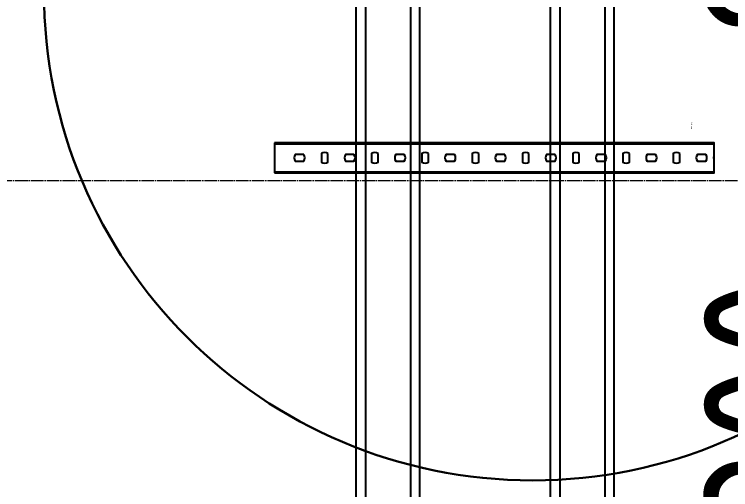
# Model space of a CAD drawing. Header units: millimetres. Extents: x -42533 to 645315, y 3457 to 82611.
# Drawn here: x 73058 to 74198, y 68528 to 69285 of the extents above; entities that cross this region are included whole.
import ezdxf
from ezdxf.enums import TextEntityAlignment as Align

# ---------------------------------------------------------------- set-up
doc = ezdxf.new("R2018")
doc.units = ezdxf.units.MM
doc.linetypes.add('ADSK_Линия сетки', pattern=[25, 20, -2.5, 0, -2.5])
for name, color, linetype in [('00_00_потолок_Панели из стали', 7, 'Continuous'), ('ЭОМ_Лотки авар.', 1, 'Continuous'), ('ЭОМ_Лотки рабочие', 5, 'Continuous')]:
    doc.layers.add(name, color=color, linetype=linetype)
doc.layers.add('Оси', color=253, linetype='Continuous', lineweight=9)
doc.layers.add('ШТРИХОВКА', color=252, linetype='Continuous', lineweight=15)
doc.styles.get("Standard").update_dxf_attribs({"font": 'arial.ttf'})
doc.styles.add('М2', font='isocpeur.ttf', dxfattribs={"width": 0.8})
doc.dimstyles.new('М2-100', dxfattribs={"dimtxt": 250, "dimasz": 100, "dimexe": 50, "dimexo": 50, "dimgap": 50, "dimtad": 1, "dimdec": 0, "dimzin": 1, "dimtxsty": 'М2', "dimblk": 'ARCHTICK', "dimcen": 2.5, "dimdle": 50, "dimclre": 256, "dimclrt": 256, "dimadec": 0, "dimazin": 0, "dimtfac": 1, "dimtdec": 0, "dimtix": 1, "dimtmove": 1, "dimatfit": 3, "dimldrblk": 'NONE', "dimfxl": 1, "dimtolj": 1, "dimlwd": 9, "dimlwe": 9, "dimarcsym": 1})

# ---------------------------------------------------------------- blocks, each defined once
blk = doc.blocks.new('1 этаж')
at = {"layer": 'Оси', "color": 8, "linetype": 'ADSK_Линия сетки'}
blk.add_line((-9557.528, 36733.902), (56672.201, 36733.902), dxfattribs=at)
blk = doc.blocks.new('*U383')
at = {"color": 0, "linetype": 'Continuous', "lineweight": 25}
for p, q in [((-35.8, -4366.6), (-35.8, -5)), ((35.8, -4366.6), (35.8, -5))]:
    blk.add_line(p, q, dxfattribs=at)
blk.add_lwpolyline([(50.8, -4366.6), (50.8, 0), (-50.8, 0), (-50.8, -4366.6)], close=True, dxfattribs=at)
at = {"color": 0, "flags": 9}
for tag, p in [('НАИМЕНОВАНИЕ', (-59.1, -7)), ('АРТИКУЛ', (-59.7, -11.8)), ('ПРИМЕЧАНИЕ', (-58.8, -17.3))]:
    blk.add_attdef(tag, text='', height=2.5, dxfattribs=at).set_placement(p, align=Align.TOP_LEFT)
at = {"color": 0, "lineweight": 30, "flags": 104}
for tag, p in [('ВЫСОТА', (-59.6, -20.9)), ('ТОЛЩИНА', (-59, -31)), ('ШИРИНА', (-58.9, -25.1)), ('ДЛИНА', (-59.5, -36.1))]:
    blk.add_attdef(tag, text='', height=2.5, dxfattribs=at).set_placement(p, align=Align.TOP_LEFT)
blk = doc.blocks.new('*U384')
at = {"color": 0, "linetype": 'Continuous', "lineweight": 25}
for p, q in [((-35.8, -3781.9), (-35.8, -5)), ((35.8, -3781.9), (35.8, -5))]:
    blk.add_line(p, q, dxfattribs=at)
blk.add_lwpolyline([(50.8, -3781.9), (50.8, 0), (-50.8, 0), (-50.8, -3781.9)], close=True, dxfattribs=at)
at = {"color": 0, "flags": 9}
for tag, p in [('НАИМЕНОВАНИЕ', (-59.1, -7)), ('АРТИКУЛ', (-59.7, -11.8)), ('ПРИМЕЧАНИЕ', (-58.8, -17.3))]:
    blk.add_attdef(tag, text='', height=2.5, dxfattribs=at).set_placement(p, align=Align.TOP_LEFT)
at = {"color": 0, "lineweight": 30, "flags": 104}
for tag, p in [('ВЫСОТА', (-59.6, -20.9)), ('ТОЛЩИНА', (-59, -31)), ('ШИРИНА', (-58.9, -25.1)), ('ДЛИНА', (-59.5, -36.1))]:
    blk.add_attdef(tag, text='', height=2.5, dxfattribs=at).set_placement(p, align=Align.TOP_LEFT)
blk = doc.blocks.new('*U45')
at = {"color": 0, "linetype": 'ByBlock', "lineweight": -2}
for points in [[(24, -700), (24, 0), (-24, 0), (-24, -700)], [(-22.5, -700), (-22.5, 0)], [(22.5, -700), (22.5, 0)], [(-24, -700), (24, -700)]]:
    blk.add_lwpolyline(points, dxfattribs=at)
at = {"color": 254, "transparency": 33554483}
blk.add_lwpolyline([(0, 0.7), (0, -2.2)], dxfattribs=at)
at = {"color": 0, "linetype": 'ByBlock', "lineweight": -2}
for points in [[(-5.2, -13.3), (-5.2, -26.7, 0.345739), (5.2, -26.7), (5.2, -13.3, 0.345739)], [(-6.7, -54.8, 0.345739), (-6.7, -65.2), (6.7, -65.2, 0.345739), (6.7, -54.8)], [(-5.2, -93.3), (-5.2, -106.7, 0.345739), (5.2, -106.7), (5.2, -93.3, 0.345739)], [(-6.7, -134.8, 0.345739), (-6.7, -145.2), (6.7, -145.2, 0.345739), (6.7, -134.8)], [(-5.2, -173.3), (-5.2, -186.7, 0.345739), (5.2, -186.7), (5.2, -173.3, 0.345739)], [(-6.7, -214.8, 0.345739), (-6.7, -225.2), (6.7, -225.2, 0.345739), (6.7, -214.8)], [(-5.2, -253.3), (-5.2, -266.7, 0.345739), (5.2, -266.7), (5.2, -253.3, 0.345739)], [(-6.7, -294.8, 0.345739), (-6.7, -305.2), (6.7, -305.2, 0.345739), (6.7, -294.8)], [(-5.2, -333.3), (-5.2, -346.7, 0.345739), (5.2, -346.7), (5.2, -333.3, 0.345739)], [(-6.7, -374.8, 0.345739), (-6.7, -385.2), (6.7, -385.2, 0.345739), (6.7, -374.8)], [(-5.2, -413.3), (-5.2, -426.7, 0.345739), (5.2, -426.7), (5.2, -413.3, 0.345739)], [(-6.7, -454.8, 0.345739), (-6.7, -465.2), (6.7, -465.2, 0.345739), (6.7, -454.8)], [(-5.2, -493.3), (-5.2, -506.7, 0.345739), (5.2, -506.7), (5.2, -493.3, 0.345739)], [(-6.7, -534.8, 0.345739), (-6.7, -545.2), (6.7, -545.2, 0.345739), (6.7, -534.8)], [(-5.2, -573.3), (-5.2, -586.7, 0.345739), (5.2, -586.7), (5.2, -573.3, 0.345739)], [(-6.7, -614.8, 0.345739), (-6.7, -625.2), (6.7, -625.2, 0.345739), (6.7, -614.8)], [(-5.2, -653.3), (-5.2, -666.7, 0.345739), (5.2, -666.7), (5.2, -653.3, 0.345739)]]:
    blk.add_lwpolyline(points, format="xyb", close=True, dxfattribs=at)
at = {"flags": 9}
for tag, p in [('АРТИКУЛ', (-58.9, -24.5)), ('НАИМЕНОВАНИЕ', (-58.2, -19.4)), ('ПРИМЕЧАНИЕ', (-58.3, -30.8))]:
    blk.add_attdef(tag, p, '', height=2.5, dxfattribs=at)
at = {"lineweight": 30, "flags": 104}
blk.add_attdef('ДЛИНА', text='', height=2.5, dxfattribs=at).set_placement((-57.7, -34.6), align=Align.TOP_LEFT)
blk = doc.blocks.new('_ArchTick')
at = {"color": 0, "linetype": 'ByBlock', "lineweight": 70, "const_width": 0.15}
blk.add_lwpolyline([(-0.5, -0.5), (0.5, 0.5)], dxfattribs=at)
blk = doc.blocks.new('*D769')
at = {"layer": '00_00_потолок_Панели из стали', "color": 0, "lineweight": 9, "transparency": 16777216}
blk.add_line((74454.8, 69906.7), (74454.8, 69006.5), dxfattribs=at)
at = {"layer": '00_00_потолок_Панели из стали', "lineweight": 9, "transparency": 16777216}
for p, q in [((74222.1, 69856.7), (74504.8, 69856.7)), ((74221.4, 69056.5), (74504.8, 69056.5))]:
    blk.add_line(p, q, dxfattribs=at)
at = {"layer": 'Defpoints', "color": 0, "transparency": 16777216}
for p in [(74172.1, 69856.7), (74171.4, 69056.5), (74454.8, 69056.5)]:
    blk.add_point(p, dxfattribs=at)
at = {"layer": '00_00_потолок_Панели из стали', "color": 0, "lineweight": 9, "transparency": 16777216, "xscale": 100, "yscale": 100, "zscale": 100}
for p, rotation in [((74454.8, 69856.7), 90), ((74454.8, 69056.5), 270)]:
    blk.add_blockref('_ArchTick', p, dxfattribs=dict(at, rotation=rotation))
at = {"layer": '00_00_потолок_Панели из стали', "transparency": 16777216, "insert": (74279.8, 69456.6), "char_height": 250, "attachment_point": 5, "rotation": 90, "style": 'М2'}
blk.add_mtext('\\A1;800', dxfattribs=at)
blk = doc.blocks.new('_None')
blk = doc.blocks.new('*D770')
at = {"layer": '00_00_потолок_Панели из стали', "color": 0, "lineweight": 9, "transparency": 16777216}
blk.add_line((74454.8, 69106.5), (74454.8, 68206.3), dxfattribs=at)
at = {"layer": '00_00_потолок_Панели из стали', "lineweight": 9, "transparency": 16777216}
for p, q in [((74299.1, 69056.5), (74504.8, 69056.5)), ((74221.4, 68256.3), (74504.8, 68256.3))]:
    blk.add_line(p, q, dxfattribs=at)
at = {"layer": 'Defpoints', "color": 0, "transparency": 16777216}
for p in [(74249.1, 69056.5), (74171.4, 68256.3), (74454.8, 68256.3)]:
    blk.add_point(p, dxfattribs=at)
at = {"layer": '00_00_потолок_Панели из стали', "color": 0, "lineweight": 9, "transparency": 16777216, "xscale": 100, "yscale": 100, "zscale": 100}
for p, rotation in [((74454.8, 69056.5), 90), ((74454.8, 68256.3), 270)]:
    blk.add_blockref('_ArchTick', p, dxfattribs=dict(at, rotation=rotation))
at = {"layer": '00_00_потолок_Панели из стали', "transparency": 16777216, "insert": (74279.8, 68656.4), "char_height": 250, "attachment_point": 5, "rotation": 90, "style": 'М2'}
blk.add_mtext('\\A1;800', dxfattribs=at)

msp = doc.modelspace()

# ---------------------------------------------------------------- linework, layer by layer
at = {"layer": 'ЭОМ_Лотки рабочие', "color": 7, "lineweight": 30}
msp.add_circle((73882.6, 69321), 777.9, dxfattribs=at)

# ---------------------------------------------------------------- block references
at = {"layer": 'ШТРИХОВКА'}
msp.add_blockref('1 этаж', (26191.6, 32286.7), dxfattribs=at)
at = {"layer": 'ЭОМ_Лотки авар.', "color": 1, "rotation": 180}
msp.add_blockref('*U383', (73652, 67926.9), dxfattribs=at)
at = {"layer": 'ЭОМ_Лотки рабочие', "rotation": 180}
msp.add_blockref('*U384', (73961.4, 68229.9), dxfattribs=at)
at = {"layer": 'ЭОМ_Лотки рабочие'}
ref = msp.add_blockref('*U45', (74171.4, 69056.5), dxfattribs=dict(at, rotation=270))
lines = msp.add_mtext('700 мм', dxfattribs={"layer": '0', "insert": (74136.8, 69114.2), "char_height": 2.5, "attachment_point": 1, "rotation": 270})
ref.add_attrib('ДЛИНА', '', (74136.8, 69114.2), dxfattribs={"flags": 2}).embed_mtext(lines)

# ---------------------------------------------------------------- dimensions: what is measured, and where the dimension line sits
at = {"layer": '00_00_потолок_Панели из стали'}
for base, p1, p2, picture, middle in [((74454.8, 69056.5), (74172.1, 69856.7), (74171.4, 69056.5), '*D769', (74279.8, 69456.6)), ((74454.8, 68256.3), (74249.1, 69056.5), (74171.4, 68256.3), '*D770', (74279.8, 68656.4))]:
    dim = msp.add_linear_dim(base=base, p1=p1, p2=p2, angle=90, dimstyle='М2-100', dxfattribs=at)
    dim.commit()
    dim.dimension.update_dxf_attribs({"geometry": picture, "text_midpoint": middle})

doc.saveas('drawing.dxf')
